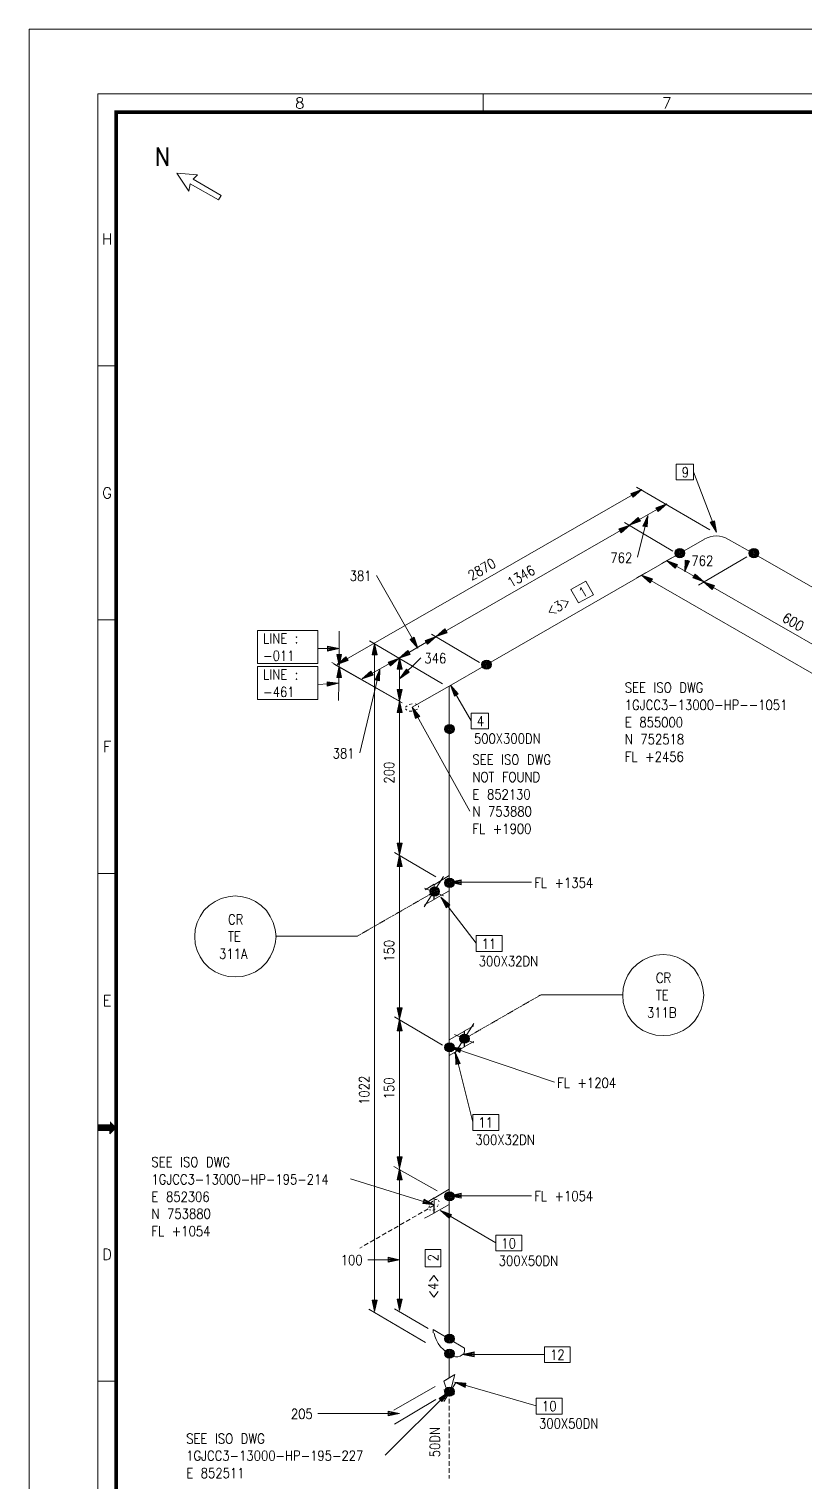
# Model space of a CAD drawing. Extents: x 0 to 841, y 0 to 594.
# Drawn here: x 0 to 209.8, y 201.1 to 594 of the extents above; entities that cross this region are included whole.
import ezdxf
from ezdxf.enums import TextEntityAlignment as Align

# ---------------------------------------------------------------- set-up
doc = ezdxf.new("R2010")
doc.units = 0
doc.header["$MEASUREMENT"] = 0
doc.linetypes.add('HIDDEN', pattern=[0.375, 0.25, -0.125])
for name, color, linetype, lineweight in [('3', 7, 'Continuous', 5), ('4', 7, 'Continuous', 5), ('T-TEXT1', 7, 'Continuous', 5)]:
    doc.layers.add(name, color=color, linetype=linetype, lineweight=lineweight)
doc.styles.add('ROMANS', font='ROMANS')
doc.styles.add('TXT', font='txt.shx')

msp = doc.modelspace()

# ---------------------------------------------------------------- linework, layer by layer
at = {"layer": 'CONT', "color": 2, "linetype": 'HIDDEN', "lineweight": 0, "ltscale": 5}
for p, q in [((109.58, 275.94), (89.42, 264.36)), ((113.6, 225.49), (113.6, 202.09))]:
    msp.add_line(p, q, dxfattribs=at)
at = {"layer": 'DIM', "color": 2, "linetype": 'Continuous', "lineweight": 0}
for p, q in [((83.31, 422.19), (165.74, 469.5)), ((164.3, 470.15), (184.06, 458.59)), ((162.35, 459.89), (172.49, 465.6)), ((110.09, 429.73), (162.49, 459.89)), ((161.05, 460.54), (174.05, 452.86)), ((172.36, 450.26), (182.5, 444.54)), ((181.07, 443.64), (194.07, 451.3)), ((105.15, 426.6), (93.97, 446.24)), ((165.6, 446.36), (558.2, 219.9)), ((182.38, 444.54), (225.66, 419.71)), ((83.84, 421.79), (83.84, 431.15)), ((92.03, 428.55), (111.79, 416.99)), ((100.09, 423.88), (110.09, 429.73)), ((108.79, 430.37), (121.79, 422.7)), ((83.84, 426.48), (78.11, 426.48)), ((93.45, 247.2), (93.45, 427.9)), ((81.89, 422.7), (100.34, 412.18)), ((82.4, 422.31), (100.86, 411.79)), ((83.7, 412.44), (83.84, 421.79)), ((90.08, 418.29), (100.09, 423.88)), ((100.21, 412.3), (100.21, 424)), ((113.99, 416.59), (119.59, 406.97)), ((100.21, 370.7), (100.21, 412.3)), ((103.59, 410.61), (119.19, 382.54)), ((98.79, 371.35), (109.96, 364.73)), ((100.21, 326.24), (100.21, 370.7)), ((113.74, 363.29), (135.84, 363.29)), ((88.78, 348.74), (66.67, 348.74)), ((138.44, 332.88), (160.54, 332.88)), ((98.79, 326.89), (111.79, 319.23)), ((100.21, 285.94), (100.21, 326.24)), ((98.65, 286.46), (110.35, 279.84)), ((100.21, 247.46), (100.21, 285.94)), ((113.74, 278.54), (135.84, 278.54)), ((111.26, 274.5), (126.21, 265.79)), ((100.21, 261.24), (91.64, 261.24)), ((91.89, 247.85), (107.24, 238.89)), ((98.79, 247.99), (107.89, 242.65)), ((117.24, 235.64), (139.34, 235.64)), ((98.65, 220.55), (109.84, 226.93)), ((98.79, 216.79), (109.96, 223.41)), ((100.21, 219.64), (78.11, 219.64))]:
    msp.add_line(p, q, dxfattribs=at)
at = {"layer": 'DIM', "color": 2, "linetype": 'HIDDEN', "lineweight": 0}
msp.add_line((110.35, 275.54), (110.74, 276.19), dxfattribs=at)
at = {"layer": 'ELBO', "color": 1, "linetype": 'Continuous', "lineweight": 0}
msp.add_arc((185.78, 450.39), 6.54, 59.0362, 119.249, dxfattribs=at)
at = {"layer": 'FLAN', "color": 2, "linetype": 'Continuous', "lineweight": 0}
msp.add_lwpolyline([(113.6, 229.26), (112.17, 228.35), (115.16, 230.18), (113.99, 225.75), (113.21, 225.24), (112.17, 228.35)], dxfattribs=at)
at = {"layer": 'G1', "color": 2, "linetype": 'Continuous', "lineweight": 0}
for p, q in [((185.89, 457.94), (179.64, 474.31)), ((167.29, 462.49), (164.56, 451.18)), ((171.06, 449.49), (173.66, 450.91)), ((177.3, 447.27), (178.09, 450.39)), ((164.3, 445.59), (166.9, 447.01)), ((94.89, 420.89), (89.42, 398.26)), ((100.21, 418.29), (105.94, 424)), ((83.7, 417.11), (78.11, 416.73)), ((111.39, 359.26), (120.89, 346.79)), ((113.74, 318.84), (142.07, 309.21)), ((115.29, 317.14), (119.97, 298.43)), ((109.58, 276.06), (86.95, 283.09)), ((115.04, 228.09), (137.14, 221.72)), ((113.47, 225.49), (96.31, 208.34))]:
    msp.add_line(p, q, dxfattribs=at)
at = {"layer": 'G1', "color": 2, "linetype": 'HIDDEN', "lineweight": 0}
for p, q in [((108.28, 275.8), (108.14, 275.29)), ((109.19, 277.1), (108.66, 276.59)), ((110.35, 277.62), (109.84, 277.49)), ((110.88, 276.84), (110.74, 277.24)), ((108.28, 274.76), (108.66, 274.64)), ((109.19, 274.64), (109.84, 274.89))]:
    msp.add_line(p, q, dxfattribs=at)
at = {"layer": 'PIPE', "color": 1, "linetype": 'Continuous', "lineweight": 0}
for p, q in [((182.64, 456.11), (175.88, 452.21)), ((195.89, 452.21), (189.14, 455.99)), ((175.88, 452.21), (123.61, 422.05)), ((239.05, 427.39), (195.89, 452.21)), ((123.61, 422.05), (113.6, 416.34)), ((113.6, 416.34), (103.59, 410.61)), ((113.6, 416.34), (113.6, 404.64)), ((113.6, 404.64), (113.6, 363.04)), ((113.6, 363.04), (113.6, 318.57)), ((113.6, 318.57), (113.6, 278.27)), ((113.6, 278.27), (113.6, 239.79)), ((113.6, 235.76), (113.6, 229.26))]:
    msp.add_line(p, q, dxfattribs=at)
at = {"layer": 'PL16', "color": 7, "linetype": 'Continuous', "lineweight": 0}
msp.add_lwpolyline([(109.58, 241.35), (109.7, 240.57), (110.09, 239.66), (110.61, 238.62), (111.26, 237.71), (112.04, 236.94), (112.83, 236.29), (113.6, 235.64), (114.39, 235.24), (115.29, 234.99), (115.94, 234.99), (116.59, 235.11), (117.11, 235.5), (117.64, 235.89), (117.76, 236.68), (117.76, 237.32)], dxfattribs=at)
at = {"layer": 'PL3', "color": 2, "linetype": 'Continuous', "lineweight": 0}
for points in [[(162.88, 468.34), (165.74, 469.5), (163.26, 467.55)], [(162.88, 468.2), (165.74, 469.5), (163.26, 467.69)], [(163, 468.07), (165.74, 469.5), (163.14, 467.81)], [(169.64, 464.44), (172.49, 465.6), (170.03, 463.65)], [(169.64, 464.3), (172.49, 465.6), (170.03, 463.79)], [(169.76, 464.18), (172.49, 465.6), (169.89, 463.91)], [(159.62, 458.71), (162.49, 459.89), (160.01, 457.94)], [(159.62, 458.59), (162.49, 459.89), (160.01, 458.06)], [(159.75, 458.45), (162.49, 459.89), (159.89, 458.19)], [(165.21, 461.05), (162.35, 459.89), (164.82, 461.84)], [(165.21, 461.19), (162.35, 459.89), (164.82, 461.7)], [(165.09, 461.31), (162.35, 459.89), (164.95, 461.57)], [(166.12, 459.62), (167.29, 462.49), (167.04, 459.36)], [(166.25, 459.62), (167.29, 462.49), (166.9, 459.49)], [(166.39, 459.49), (167.29, 462.49), (166.78, 459.49)], [(185.24, 461.05), (185.89, 457.94), (184.32, 460.66)], [(185.1, 460.93), (185.89, 457.94), (184.45, 460.79)], [(184.97, 460.93), (185.89, 457.94), (184.59, 460.79)], [(174.84, 448.31), (172.36, 450.26), (175.22, 449.09)], [(174.84, 448.44), (172.36, 450.26), (175.22, 448.96)], [(174.96, 448.57), (172.36, 450.26), (175.09, 448.84)], [(178.47, 450.14), (177.3, 447.27), (177.56, 450.39)], [(178.34, 450.26), (177.3, 447.27), (177.69, 450.39)], [(178.21, 450.26), (177.3, 447.27), (177.82, 450.26)], [(168.07, 444.41), (165.6, 446.36), (168.46, 445.19)], [(168.07, 444.54), (165.6, 446.36), (168.46, 445.06)], [(168.2, 444.68), (165.6, 446.36), (168.34, 444.94)], [(180.04, 446.49), (182.5, 444.54), (179.64, 445.71)], [(180.04, 446.36), (182.5, 444.54), (179.64, 445.84)], [(179.9, 446.24), (182.5, 444.54), (179.78, 445.98)], [(184.84, 442.59), (182.38, 444.54), (185.24, 443.37)], [(184.84, 442.72), (182.38, 444.54), (185.24, 443.24)], [(184.97, 442.85), (182.38, 444.54), (185.1, 443.11)], [(103.99, 429.46), (105.15, 426.6), (103.2, 429.07)], [(103.85, 429.46), (105.15, 426.6), (103.34, 429.07)], [(103.72, 429.34), (105.15, 426.6), (103.46, 429.2)], [(107.24, 428.55), (110.09, 429.73), (107.62, 427.77)], [(107.24, 428.43), (110.09, 429.73), (107.62, 427.9)], [(107.36, 428.29), (110.09, 429.73), (107.49, 428.04)], [(112.95, 430.89), (110.09, 429.73), (112.56, 431.67)], [(112.95, 431.02), (110.09, 429.73), (112.56, 431.54)], [(112.83, 431.15), (110.09, 429.73), (112.69, 431.41)], [(80.71, 426.99), (83.84, 426.48), (80.71, 425.95)], [(80.71, 426.86), (83.84, 426.48), (80.71, 426.21)], [(80.71, 426.6), (83.84, 426.48), (80.71, 426.34)], [(84.35, 424.91), (83.84, 421.79), (83.31, 424.91)], [(84.23, 424.91), (83.84, 421.79), (83.57, 424.91)], [(83.96, 424.91), (83.84, 421.79), (83.7, 424.91)], [(92.94, 424.79), (93.45, 427.9), (93.97, 424.79)], [(93.19, 424.79), (93.45, 427.9), (93.84, 424.79)], [(93.33, 424.79), (93.45, 427.9), (93.59, 424.79)], [(102.94, 425.04), (100.09, 423.88), (102.55, 425.82)], [(102.94, 425.18), (100.09, 423.88), (102.55, 425.69)], [(102.81, 425.3), (100.09, 423.88), (102.69, 425.56)], [(86.18, 423.35), (83.31, 422.19), (85.79, 424.14)], [(86.18, 423.49), (83.31, 422.19), (85.79, 424)], [(86.04, 423.61), (83.31, 422.19), (85.91, 423.88)], [(83.31, 418.67), (83.84, 421.79), (84.35, 418.67)], [(83.57, 418.67), (83.84, 421.79), (84.23, 418.67)], [(83.7, 418.67), (83.84, 421.79), (83.96, 418.67)], [(93.71, 418.02), (94.89, 420.89), (94.62, 417.76)], [(93.84, 418.02), (94.89, 420.89), (94.49, 417.89)], [(93.97, 417.89), (94.89, 420.89), (94.36, 417.89)], [(97.23, 422.7), (100.09, 423.88), (97.61, 421.93)], [(97.23, 422.57), (100.09, 423.88), (97.61, 422.05)], [(97.35, 422.44), (100.09, 423.88), (97.49, 422.19)], [(99.69, 420.89), (100.21, 424), (100.74, 420.89)], [(99.95, 420.89), (100.21, 424), (100.6, 420.89)], [(100.09, 420.89), (100.21, 424), (100.34, 420.89)], [(102.69, 420.24), (100.21, 418.29), (102.16, 420.75)], [(102.69, 420.36), (100.21, 418.29), (102.29, 420.75)], [(102.55, 420.36), (100.21, 418.29), (102.29, 420.62)], [(80.59, 417.38), (83.7, 417.11), (80.59, 416.46)], [(80.59, 417.24), (83.7, 417.11), (80.59, 416.59)], [(80.59, 417.11), (83.7, 417.11), (80.59, 416.73)], [(92.94, 419.45), (90.08, 418.29), (92.54, 420.24)], [(92.94, 419.59), (90.08, 418.29), (92.54, 420.1)], [(92.8, 419.71), (90.08, 418.29), (92.68, 419.97)], [(115.16, 413.74), (113.99, 416.59), (115.94, 414.12)], [(115.29, 413.74), (113.99, 416.59), (115.81, 414.12)], [(115.42, 413.86), (113.99, 416.59), (115.69, 413.99)], [(100.74, 415.43), (100.21, 412.3), (99.69, 415.43)], [(100.6, 415.43), (100.21, 412.3), (99.95, 415.43)], [(100.34, 415.43), (100.21, 412.3), (100.09, 415.43)], [(99.69, 409.19), (100.21, 412.3), (100.74, 409.19)], [(99.95, 409.19), (100.21, 412.3), (100.6, 409.19)], [(100.09, 409.19), (100.21, 412.3), (100.34, 409.19)], [(104.64, 407.75), (103.59, 410.61), (105.54, 408.14)], [(104.76, 407.75), (103.59, 410.61), (105.41, 408.01)], [(104.89, 407.89), (103.59, 410.61), (105.29, 408.01)], [(100.74, 373.83), (100.21, 370.7), (99.69, 373.83)], [(100.6, 373.83), (100.21, 370.7), (99.95, 373.83)], [(100.34, 373.83), (100.21, 370.7), (100.09, 373.83)], [(99.69, 367.59), (100.21, 370.7), (100.74, 367.59)], [(99.95, 367.59), (100.21, 370.7), (100.6, 367.59)], [(100.09, 367.59), (100.21, 370.7), (100.34, 367.59)], [(116.85, 362.77), (113.74, 363.29), (116.85, 363.81)], [(116.85, 363.04), (113.74, 363.29), (116.85, 363.69)], [(116.85, 363.16), (113.74, 363.29), (116.85, 363.43)], [(112.95, 356.54), (111.39, 359.26), (113.6, 357.05)], [(113.09, 356.66), (111.39, 359.26), (113.47, 357.05)], [(113.21, 356.66), (111.39, 359.26), (113.34, 356.93)], [(100.74, 329.36), (100.21, 326.24), (99.69, 329.36)], [(99.69, 323.12), (100.21, 326.24), (100.74, 323.12)], [(100.6, 329.36), (100.21, 326.24), (99.95, 329.36)], [(99.95, 323.12), (100.21, 326.24), (100.6, 323.12)], [(100.34, 329.36), (100.21, 326.24), (100.09, 329.36)], [(100.09, 323.12), (100.21, 326.24), (100.34, 323.12)], [(116.46, 317.4), (113.74, 318.84), (116.85, 318.31)], [(116.59, 317.54), (113.74, 318.84), (116.72, 318.19)], [(116.59, 317.66), (113.74, 318.84), (116.72, 318.05)], [(115.55, 314.02), (115.29, 317.14), (116.46, 314.29)], [(115.69, 314.15), (115.29, 317.14), (116.34, 314.29)], [(115.81, 314.15), (115.29, 317.14), (116.2, 314.15)], [(100.74, 289.06), (100.21, 285.94), (99.69, 289.06)], [(100.6, 289.06), (100.21, 285.94), (99.95, 289.06)], [(100.34, 289.06), (100.21, 285.94), (100.09, 289.06)], [(99.69, 282.82), (100.21, 285.94), (100.74, 282.82)], [(99.95, 282.82), (100.21, 285.94), (100.6, 282.82)], [(100.09, 282.82), (100.21, 285.94), (100.34, 282.82)], [(116.85, 278.01), (113.74, 278.54), (116.85, 279.05)], [(106.84, 277.49), (109.58, 276.06), (106.45, 276.59)], [(106.71, 277.36), (109.58, 276.06), (106.59, 276.71)], [(106.71, 277.24), (109.58, 276.06), (106.59, 276.84)], [(116.85, 278.27), (113.74, 278.54), (116.85, 278.93)], [(116.85, 278.4), (113.74, 278.54), (116.85, 278.66)], [(113.74, 272.55), (111.26, 274.5), (114.12, 273.34)], [(113.74, 272.69), (111.26, 274.5), (114.12, 273.2)], [(113.86, 272.81), (111.26, 274.5), (113.99, 273.07)], [(97.09, 261.76), (100.21, 261.24), (97.09, 260.73)], [(97.09, 261.64), (100.21, 261.24), (97.09, 260.99)], [(97.09, 261.38), (100.21, 261.24), (97.09, 261.11)], [(93.97, 250.32), (93.45, 247.2), (92.94, 250.32)], [(93.84, 250.32), (93.45, 247.2), (93.19, 250.32)], [(93.59, 250.32), (93.45, 247.2), (93.33, 250.32)], [(100.74, 250.59), (100.21, 247.46), (99.69, 250.59)], [(100.6, 250.59), (100.21, 247.46), (99.95, 250.59)], [(100.34, 250.59), (100.21, 247.46), (100.09, 250.59)], [(120.36, 235.11), (117.24, 235.64), (120.36, 236.15)], [(120.36, 235.38), (117.24, 235.64), (120.36, 236.03)], [(120.36, 235.5), (117.24, 235.64), (120.36, 235.76)], [(117.89, 226.79), (115.04, 228.09), (118.15, 227.7)], [(118.03, 226.93), (115.04, 228.09), (118.15, 227.57)], [(118.03, 227.05), (115.04, 228.09), (118.03, 227.44)], [(111, 223.54), (113.47, 225.49), (111.53, 223.03)], [(111.14, 223.54), (113.47, 225.49), (111.53, 223.15)], [(111.14, 223.41), (113.47, 225.49), (111.39, 223.15)], [(97.09, 220.16), (100.21, 219.64), (97.09, 219.12)], [(97.09, 220.04), (100.21, 219.64), (97.09, 219.39)], [(97.09, 219.78), (100.21, 219.64), (97.09, 219.51)]]:
    msp.add_lwpolyline(points, dxfattribs=at)
at = {"layer": 'PL37', "color": 7, "linetype": 'Continuous', "lineweight": 0}
for points in [[(55.75, 359.65), (57.7, 359.39), (59.52, 358.88), (61.21, 358.09), (62.77, 357.05), (64.2, 355.62), (65.24, 354.06), (66.03, 352.38), (66.54, 350.55), (66.8, 348.6), (66.54, 346.65), (66.03, 344.84), (65.24, 343.14), (64.2, 341.59), (62.77, 340.15), (61.21, 339.11), (59.52, 338.34), (57.7, 337.81), (55.75, 337.69), (53.8, 337.81), (51.99, 338.34), (50.29, 339.11), (48.74, 340.15), (47.3, 341.59), (46.26, 343.14), (45.49, 344.84), (44.96, 346.65), (44.84, 348.6), (44.96, 350.55), (45.49, 352.38), (46.26, 354.06), (47.3, 355.62), (48.74, 357.05), (50.29, 358.09), (51.99, 358.88), (53.8, 359.39), (55.75, 359.65)], [(171.45, 343.79), (173.4, 343.54), (175.22, 343.01), (176.91, 342.24), (178.47, 341.19), (179.9, 339.76), (180.94, 338.2), (181.72, 336.51), (182.24, 334.69), (182.5, 332.74), (182.24, 330.79), (181.72, 328.98), (180.94, 327.29), (179.9, 325.73), (178.47, 324.29), (176.91, 323.25), (175.22, 322.48), (173.4, 321.95), (171.45, 321.83), (169.5, 321.95), (167.69, 322.48), (165.99, 323.25), (164.44, 324.29), (163, 325.73), (161.96, 327.29), (161.19, 328.98), (160.66, 330.79), (160.54, 332.74), (160.66, 334.69), (161.19, 336.51), (161.96, 338.2), (163, 339.76), (164.44, 341.19), (165.99, 342.24), (167.69, 343.01), (169.5, 343.54), (171.45, 343.79)]]:
    msp.add_lwpolyline(points, dxfattribs=at)
at = {"layer": 'PL4', "color": 7, "linetype": 'Continuous', "lineweight": 0}
msp.add_lwpolyline([(18.61, 576.49), (822.39, 576.49), (822.39, 17.51), (18.61, 17.51)], close=True, dxfattribs=at)
for points in [[(162.74, 468.46), (165.74, 469.5), (163.39, 467.42), (162.74, 468.46)], [(169.5, 464.56), (172.49, 465.6), (170.15, 463.52), (169.5, 464.56)], [(159.49, 458.84), (162.49, 459.89), (160.14, 457.8), (159.49, 458.84)], [(165.34, 460.93), (162.35, 459.89), (164.69, 461.96), (165.34, 460.93)], [(165.99, 459.62), (167.29, 462.49), (167.16, 459.36), (165.99, 459.62)], [(185.36, 461.05), (185.89, 457.94), (184.19, 460.66), (185.36, 461.05)], [(174.7, 448.19), (172.36, 450.26), (175.35, 449.23), (174.7, 448.19)], [(178.6, 450.14), (177.3, 447.27), (177.44, 450.39), (178.6, 450.14)], [(167.94, 444.29), (165.6, 446.36), (168.59, 445.32), (167.94, 444.29)], [(180.16, 446.62), (182.5, 444.54), (179.51, 445.59), (180.16, 446.62)], [(184.71, 442.46), (182.38, 444.54), (185.36, 443.5), (184.71, 442.46)], [(104.11, 429.59), (105.15, 426.6), (103.08, 428.94), (104.11, 429.59)], [(107.1, 428.69), (110.09, 429.73), (107.75, 427.64), (107.1, 428.69)], [(113.09, 430.76), (110.09, 429.73), (112.44, 431.8), (113.09, 430.76)], [(80.71, 427.12), (83.84, 426.48), (80.71, 425.82), (80.71, 427.12)], [(84.49, 424.91), (83.84, 421.79), (83.19, 424.91), (84.49, 424.91)], [(92.8, 424.79), (93.45, 427.9), (94.1, 424.79), (92.8, 424.79)], [(103.08, 424.91), (100.09, 423.88), (102.42, 425.95), (103.08, 424.91)], [(83.19, 418.67), (83.84, 421.79), (84.49, 418.67), (83.19, 418.67)], [(86.3, 423.23), (83.31, 422.19), (85.65, 424.26), (86.3, 423.23)], [(93.06, 419.32), (90.08, 418.29), (92.41, 420.36), (93.06, 419.32)], [(93.59, 418.02), (94.89, 420.89), (94.75, 417.76), (93.59, 418.02)], [(97.09, 422.84), (100.09, 423.88), (97.74, 421.79), (97.09, 422.84)], [(99.56, 420.89), (100.21, 424), (100.86, 420.89), (99.56, 420.89)], [(102.81, 420.1), (100.21, 418.29), (102.04, 420.89), (102.81, 420.1)], [(80.59, 417.5), (83.7, 417.11), (80.59, 416.34), (80.59, 417.5)], [(115.04, 413.6), (113.99, 416.59), (116.08, 414.25), (115.04, 413.6)], [(100.86, 415.43), (100.21, 412.3), (99.56, 415.43), (100.86, 415.43)], [(99.56, 409.19), (100.21, 412.3), (100.86, 409.19), (99.56, 409.19)], [(104.5, 407.62), (103.59, 410.61), (105.67, 408.14), (104.5, 407.62)], [(100.86, 373.83), (100.21, 370.7), (99.56, 373.83), (100.86, 373.83)], [(99.56, 367.59), (100.21, 370.7), (100.86, 367.59), (99.56, 367.59)], [(107.1, 361.21), (109.58, 362.77), (109.58, 358.61), (106.97, 357.19)], [(116.85, 362.64), (113.74, 363.29), (116.85, 363.94), (116.85, 362.64)], [(112.83, 356.4), (111.39, 359.26), (113.74, 357.19), (112.83, 356.4)], [(100.86, 329.36), (100.21, 326.24), (99.56, 329.36), (100.86, 329.36)], [(99.56, 323.12), (100.21, 326.24), (100.86, 323.12), (99.56, 323.12)], [(120.24, 324.43), (117.64, 322.99), (117.64, 318.84), (120.24, 320.26)], [(116.46, 317.28), (113.74, 318.84), (116.85, 318.44), (116.46, 317.28)], [(115.42, 314.02), (115.29, 317.14), (116.59, 314.29), (115.42, 314.02)], [(100.86, 289.06), (100.21, 285.94), (99.56, 289.06), (100.86, 289.06)], [(99.56, 282.82), (100.21, 285.94), (100.86, 282.82), (99.56, 282.82)], [(116.85, 277.89), (113.74, 278.54), (116.85, 279.19), (116.85, 277.89)], [(106.84, 277.62), (109.58, 276.06), (106.45, 276.45), (106.84, 277.62)], [(107.1, 276.45), (109.58, 278.01), (109.58, 273.85), (106.97, 272.43)], [(113.6, 272.43), (111.26, 274.5), (114.25, 273.46), (113.6, 272.43)], [(97.09, 261.89), (100.21, 261.24), (97.09, 260.59), (97.09, 261.89)], [(94.1, 250.32), (93.45, 247.2), (92.8, 250.32), (94.1, 250.32)], [(100.86, 250.59), (100.21, 247.46), (99.56, 250.59), (100.86, 250.59)], [(120.36, 234.99), (117.24, 235.64), (120.36, 236.29), (120.36, 234.99)], [(117.89, 226.66), (115.04, 228.09), (118.15, 227.84), (117.89, 226.66)], [(110.88, 223.68), (113.47, 225.49), (111.65, 222.89), (110.88, 223.68)], [(112.44, 223.68), (112.44, 224.84), (114.78, 226.14), (114.64, 224.97)], [(97.09, 220.29), (100.21, 219.64), (97.09, 218.99), (97.09, 220.29)]]:
    msp.add_lwpolyline(points, dxfattribs=at)
at = {"layer": 'PL5', "color": 7, "linetype": 'Continuous', "lineweight": 0}
for points in [[(174.96, 472.1), (179.64, 472.1), (179.64, 476.39), (174.96, 476.39), (174.96, 472.1)], [(148.57, 438.82), (152.6, 441.04), (150.53, 444.68), (146.49, 442.46), (148.57, 438.82)], [(61.74, 422.44), (78.11, 422.44), (78.11, 431.41), (61.74, 431.41), (61.74, 422.44)], [(61.74, 412.69), (78.11, 412.69), (78.11, 421.66), (61.74, 421.66), (61.74, 412.69)], [(119.59, 404.76), (124.26, 404.76), (124.26, 409.05), (119.59, 409.05), (119.59, 404.76)], [(120.89, 344.57), (127.9, 344.57), (127.9, 348.86), (120.89, 348.86), (120.89, 344.57)], [(119.97, 296.21), (126.99, 296.21), (126.99, 300.5), (119.97, 300.5), (119.97, 296.21)], [(126.21, 263.59), (133.24, 263.59), (133.24, 267.88), (126.21, 267.88), (126.21, 263.59)], [(111.39, 259.29), (111.39, 263.98), (107.1, 263.98), (107.1, 259.29), (111.39, 259.29)], [(139.34, 233.43), (146.36, 233.43), (146.36, 237.71), (139.34, 237.71), (139.34, 233.43)], [(137.14, 219.51), (144.15, 219.51), (144.15, 223.8), (137.14, 223.8), (137.14, 219.51)]]:
    msp.add_lwpolyline(points, dxfattribs=at)
at = {"layer": 'PL8', "color": 7, "linetype": 'Continuous', "lineweight": 0}
msp.add_lwpolyline([(39.99, 554.99), (43.19, 550.19), (43.59, 552.19), (51.19, 547.79), (51.99, 548.99), (44.39, 553.39), (45.59, 554.59), (39.99, 554.99)], dxfattribs=at)
at = {"layer": 'REDU', "color": 2, "linetype": 'Continuous', "lineweight": 0}
for points in [[(113.6, 363.04), (113.6, 365.11), (109.58, 362.64), (109.44, 358.61), (113.6, 360.95), (113.6, 363.04)], [(113.6, 318.57), (113.6, 320.65), (117.76, 322.99), (117.76, 318.84), (113.6, 316.49), (113.6, 318.57)], [(113.6, 278.27), (113.6, 280.35), (109.58, 277.89), (109.44, 273.85), (113.6, 276.19), (113.6, 278.27)]]:
    msp.add_lwpolyline(points, dxfattribs=at)
at = {"layer": 'spoolno', "color": 7, "linetype": 'Continuous', "lineweight": 0}
msp.add_lwpolyline([(0, 0), (841, 0), (841, 594), (0, 594), (0, 0)], dxfattribs=at)
at = {"layer": 'spoolno', "color": 7, "linetype": 'Continuous', "lineweight": 0, "const_width": 0.991}
msp.add_lwpolyline([(23.57, 571.52), (817.42, 571.52), (817.42, 22.48), (23.57, 22.48), (23.57, 571.52)], dxfattribs=at)
at = {"layer": 'T-TEXT1', "color": 7, "linetype": 'Continuous', "lineweight": 0}
for p, q in [((122.8, 571.52), (122.8, 576.49)), ((18.61, 502.9), (23.57, 502.9)), ((18.61, 434.26), (23.57, 434.26)), ((18.61, 365.64), (23.57, 365.64)), ((18.61, 297), (23.57, 297)), ((18.61, 296.14), (21.85, 296.14)), ((21.85, 295.27), (23.57, 297)), ((21.85, 296.14), (21.85, 295.27)), ((18.61, 228.36), (23.57, 228.36))]:
    msp.add_line(p, q, dxfattribs=at)
at = {"layer": 'T-TEXT1', "color": 2, "linetype": 'Continuous', "lineweight": 0}
for p, q in [((102.29, 411), (101.78, 410.61)), ((101.78, 410.23), (102.16, 409.84)), ((103.59, 411.52), (102.81, 411.39)), ((102.81, 409.57), (103.59, 409.57)), ((105.03, 411.39), (104.38, 411.52)), ((104.38, 409.84), (105.03, 410.09)), ((105.29, 410.61), (105.29, 411)), ((112.04, 364.85), (106.84, 356.66)), ((112.04, 359.65), (106.97, 361.74)), ((115.04, 316.89), (120.24, 325.07)), ((115.04, 322.09), (120.24, 319.88)), ((109.31, 242.39), (109.31, 241.49)), ((109.31, 242.39), (117.76, 237.32)), ((115.29, 227.84), (112.17, 222.89)), ((112.17, 226.01), (115.16, 224.84))]:
    msp.add_line(p, q, dxfattribs=at)
at = {"layer": 'T-TEXT1', "color": 2, "linetype": 'HIDDEN', "lineweight": 0}
for p, q in [((109.58, 360.69), (88.78, 348.74)), ((117.64, 320.91), (138.44, 332.88))]:
    msp.add_line(p, q, dxfattribs=at)
at = {"layer": 'T-TEXT1', "color": 7, "linetype": 'Continuous', "lineweight": 0}
for points in [[(21.85, 298.73), (23.57, 297), (21.85, 295.27)], [(18.61, 297.86), (21.85, 297.86), (18.61, 296.14), (21.85, 296.14)]]:
    msp.add_solid(points, dxfattribs=at)
at = {"layer": 'WELD', "color": 2}
for centre, radius in [((175.98, 452.3), 1.25), ((175.98, 452.3), 1), ((175.98, 452.3), 0.75), ((175.98, 452.3), 0.5), ((175.98, 452.3), 0.25), ((196, 452.3), 1.25), ((196, 452.3), 1), ((196, 452.3), 0.75), ((196, 452.3), 0.5), ((196, 452.3), 0.25), ((123.72, 422.14), 1.25), ((123.72, 422.14), 1), ((123.72, 422.14), 0.75), ((123.72, 422.14), 0.5), ((123.72, 422.14), 0.25), ((113.71, 404.72), 1.25), ((113.71, 404.72), 1), ((113.71, 404.72), 0.75), ((113.71, 404.72), 0.5), ((113.71, 404.72), 0.25), ((109.68, 360.78), 1.25), ((109.68, 360.78), 1), ((109.68, 360.78), 0.75), ((113.71, 363.12), 1.25), ((113.71, 363.12), 1), ((113.71, 363.12), 0.75), ((113.71, 363.12), 0.5), ((113.71, 363.12), 0.25), ((109.68, 360.78), 0.5), ((109.68, 360.78), 0.25), ((117.74, 321), 1.25), ((113.71, 318.66), 1.25), ((113.71, 318.66), 1), ((113.71, 318.66), 0.75), ((113.71, 318.66), 0.5), ((113.71, 318.66), 0.25), ((117.74, 321), 1), ((117.74, 321), 0.75), ((117.74, 321), 0.5), ((117.74, 321), 0.25), ((113.71, 278.36), 1.25), ((113.71, 278.36), 1), ((113.71, 278.36), 0.75), ((113.71, 278.36), 0.5), ((113.71, 278.36), 0.25), ((113.71, 239.88), 1.25), ((113.71, 239.88), 1), ((113.71, 239.88), 0.75), ((113.71, 239.88), 0.5), ((113.71, 239.88), 0.25), ((113.68, 235.83), 1.25), ((113.68, 235.83), 1), ((113.68, 235.83), 0.75), ((113.68, 235.83), 0.5), ((113.68, 235.83), 0.25), ((113.68, 225.56), 1.25), ((113.68, 225.56), 1), ((113.68, 225.56), 0.75), ((113.68, 225.56), 0.5), ((113.68, 225.56), 0.25)]:
    msp.add_circle(centre, radius, dxfattribs=at)

# ---------------------------------------------------------------- texts
at = {"layer": '3', "color": 2, "linetype": 'Continuous', "lineweight": 0, "style": 'TXT', "width": 0.851861}
for s, rotation, p in [('2870', 30, (119.7, 444.8)), ('1346', 30, (130.3, 442.9)), ('1', 30, (149.6, 440.1)), ('600', 330, (203.4, 434)), ('200', 90, (98.7, 390)), ('150', 90, (98.7, 341.8)), ('1022', 90, (92, 303.1)), ('150', 90, (98.7, 304.6)), ('2', 90, (110.6, 260.8)), ('50DN', 90, (111.1, 207.8))]:
    msp.add_text(s, height=2.7, rotation=rotation, dxfattribs=at).set_placement(p)
for s, p in [('LINE :', (63.3, 427.9)), ('LINE :', (63.3, 418.1)), ('E 855000', (161.1, 405.2)), ('500X300DN', (120.3, 400.8)), ('N 752518', (161.1, 400.6)), ('E 852130', (119.9, 385.7)), ('N 753880', (119.9, 381.1)), ('CR', (53.8, 351.9)), ('TE', (53.8, 347.3)), ('311A', (51.4, 342.6)), ('300X32DN', (121.6, 340.6)), ('CR', (169.5, 336.1)), ('TE', (169.5, 331.4)), ('311B', (167.1, 326.7)), ('300X32DN', (120.7, 292.3)), ('E 852306', (33.1, 276.9)), ('N 753880', (33.1, 272.3)), ('300X50DN', (127, 259.6)), ('300X50DN', (137.9, 215.6)), ('E 852511', (42.5, 202.2))]:
    msp.add_text(s, height=2.7, dxfattribs=at).set_placement(p)
at = {"layer": '4', "color": 2, "linetype": 'Continuous', "lineweight": 0, "style": 'TXT', "width": 0.859991}
msp.add_text('N', height=5, dxfattribs=at).set_placement((34, 557))
at = {"layer": 'CP', "color": 2, "linetype": 'Continuous', "lineweight": 0, "style": 'TXT', "width": 0.851861}
for s, p in [('9', (176.5, 472.8)), ('762', (157.2, 449.7)), ('762', (179.1, 448.9)), ('381', (86.7, 444.8)), ('-011', (63.3, 423.2)), ('346', (106.9, 422.5)), ('-461', (63.3, 413.4)), ('4', (121.1, 405.5)), ('381', (82.1, 396.8)), ('11', (122.4, 345.3)), ('11', (121.5, 297)), ('10', (127.7, 264.3)), ('100', (84.3, 259.8)), ('12', (140.9, 234.2)), ('205', (70.8, 218.2)), ('10', (138.7, 220.3))]:
    msp.add_text(s, height=2.7, dxfattribs=at).set_placement(p)
at = {"layer": 'FLAN', "color": 2, "linetype": 'Continuous', "lineweight": 0, "style": 'ROMANS'}
for s, p in [('G', (21.1, 468.57)), ('F', (21.1, 399.95))]:
    msp.add_text(s, height=2.97, dxfattribs=at).set_placement(p, align=Align.MIDDLE)
at = {"layer": 'FLAN', "color": 2, "linetype": 'Continuous', "lineweight": 0, "style": 'TXT', "width": 0.851861}
for s, p in [('SEE ISO DWG', (161.1, 414.6)), ('1GJCC3-13000-HP--1051', (161.1, 409.9)), ('SEE ISO DWG', (119.9, 395.1)), ('FL +2456', (161.1, 395.9)), ('NOT FOUND', (119.9, 390.4)), ('FL +1900', (119.9, 376.4)), ('FL +1354', (136.6, 361.8)), ('FL +1204', (142.8, 307.7)), ('SEE ISO DWG', (33.1, 286.3)), ('1GJCC3-13000-HP-195-214', (33.1, 281.6)), ('FL +1054', (136.6, 277.1)), ('FL +1054', (33.1, 267.6)), ('SEE ISO DWG', (42.5, 211.5)), ('1GJCC3-13000-HP-195-227', (42.5, 206.9))]:
    msp.add_text(s, height=2.7, dxfattribs=at).set_placement(p)
at = {"layer": 'itemno', "color": 2, "linetype": 'Continuous', "lineweight": 0, "style": 'TXT', "width": 0.851861}
for s, rotation, p in [('<3>', 30, (140.9, 435.1)), ('<4>', 90, (110.6, 250.7))]:
    msp.add_text(s, height=2.7, rotation=rotation, dxfattribs=at).set_placement(p)
at = {"layer": 'T-TEXT1', "color": 2, "linetype": 'Continuous', "lineweight": 0, "style": 'ROMANS'}
for s, p in [('8', (73.19, 574.01)), ('7', (172.43, 574.01)), ('H', (21.1, 537.21)), ('E', (21.1, 331.31)), ('D', (21.1, 262.69))]:
    msp.add_text(s, height=2.97, dxfattribs=at).set_placement(p, align=Align.MIDDLE)

doc.saveas('drawing.dxf')
